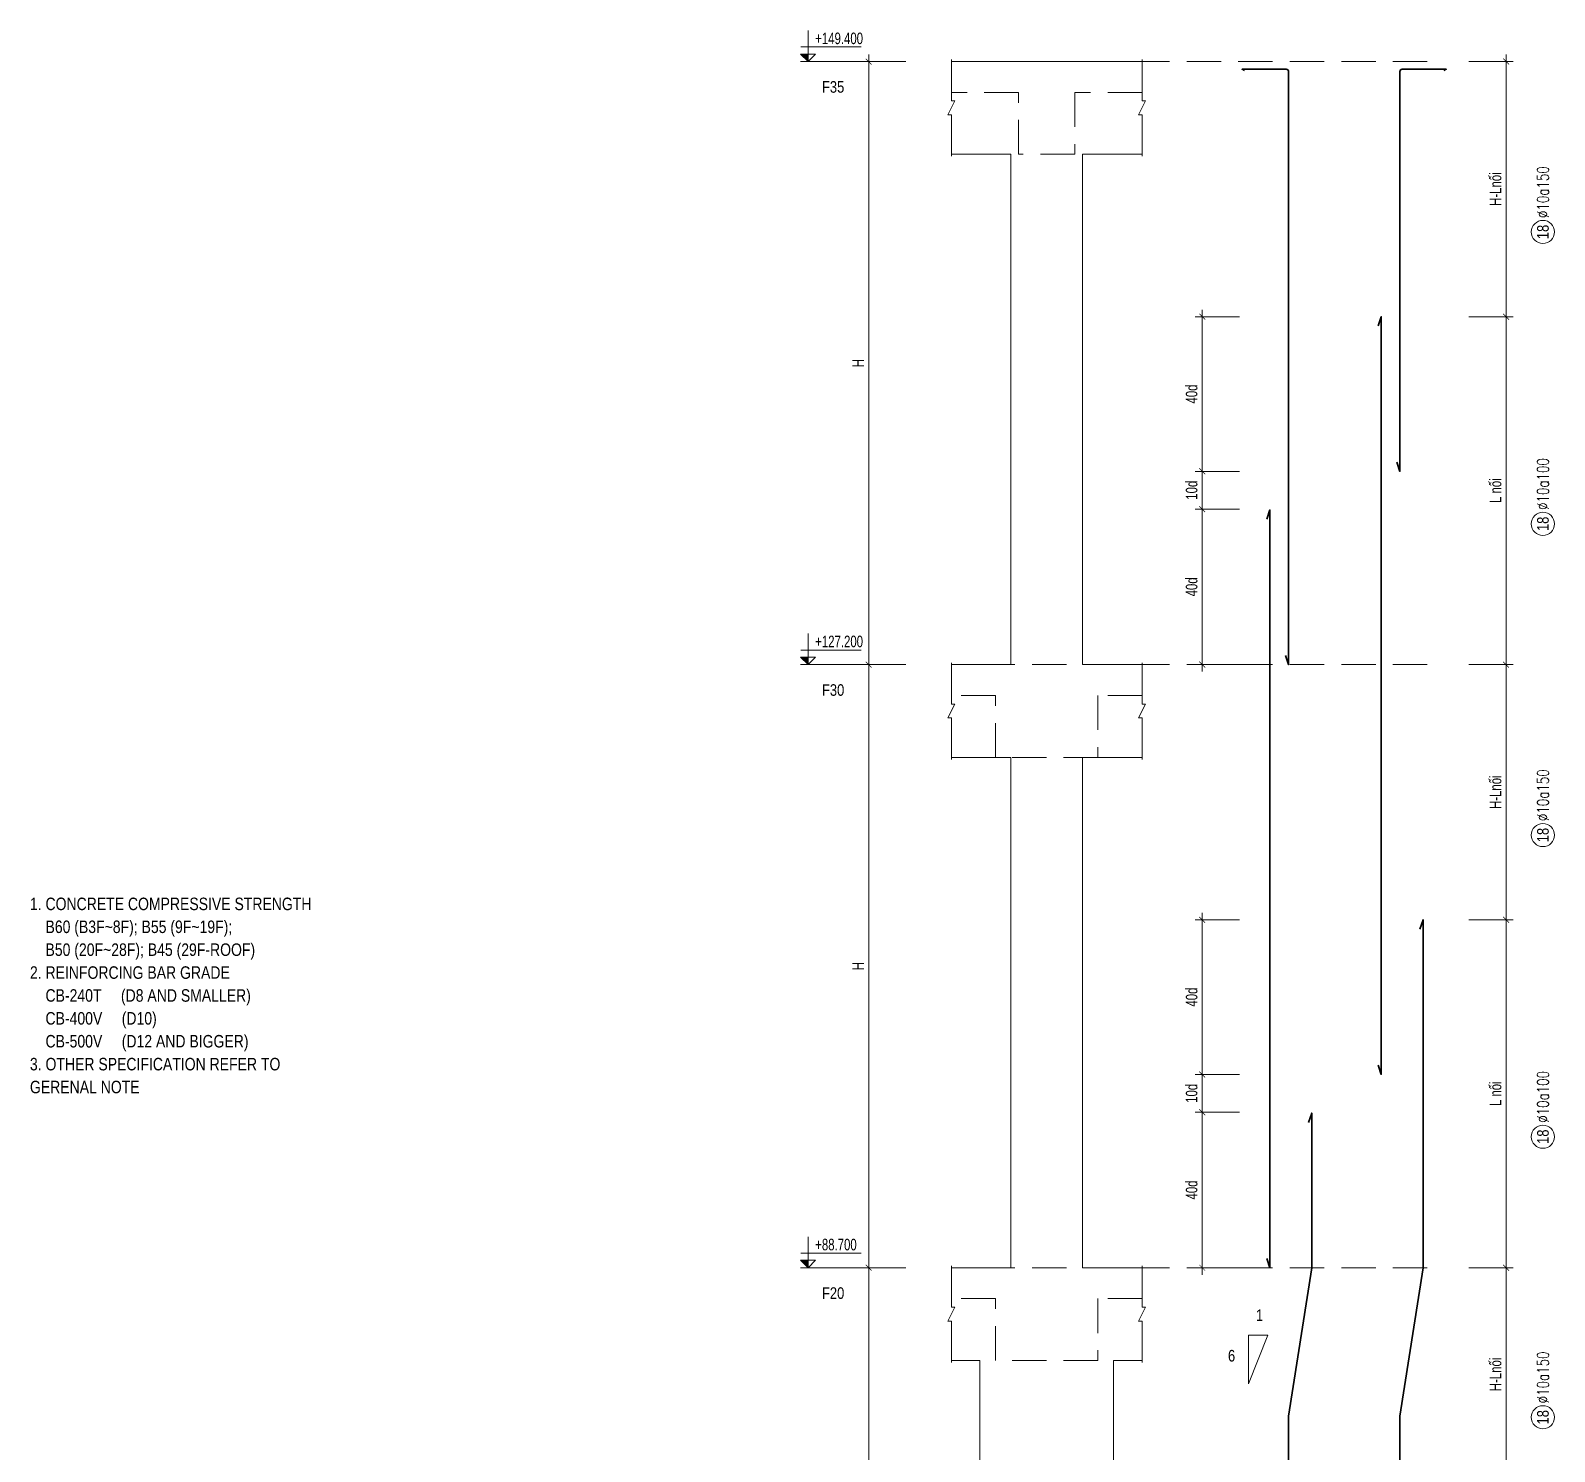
# Model space of a CAD drawing. Header units: millimetres. Extents: x 415878 to 795945, y 85573 to 378758.
# Drawn here: x 602107 to 611963, y 104166 to 113356 of the extents above; entities that cross this region are included whole.
import ezdxf
from ezdxf.enums import TextEntityAlignment as Align

# ---------------------------------------------------------------- set-up
doc = ezdxf.new("R2010")
doc.units = ezdxf.units.MM
doc.linetypes.add('HIDDEN2', pattern=[4.762499999999999, 3.175, -1.5875])
doc.layers.get('0').update_dxf_attribs({"lineweight": 20})
doc.layers.get('Defpoints').update_dxf_attribs({"color": 151, "lineweight": 9})
for name, color, linetype, lineweight in [('kata_thep chu', 4, 'Continuous', 35), ('NDC_S_ANNO', 7, 'Continuous', 20), ('NDC_S_BREAK-LINE', 1, 'Continuous', 15), ('NDC_S_CONTINUOUS', 3, 'Continuous', 20), ('NDC_S_DIM', 1, 'Continuous', 15), ('NDC_S_HIDDEN', 8, 'HIDDEN2', 13), ('NDC_S_TEXT SYMBOL', 7, 'Continuous', 20), ('NDC_S_THIN LINE', 8, 'Continuous', 9), ('NDC_S_VN TEXT', 7, 'Continuous', 20)]:
    doc.layers.add(name, color=color, linetype=linetype, lineweight=lineweight)
doc.layers.add('TIT1', color=3, linetype='Continuous')
doc.styles.add('ARIAL', font='arial.ttf', dxfattribs={"width": 0.8})
doc.styles.add('NDC_DIM', font='', dxfattribs={"width": 0.75})
doc.styles.add('NDC_EN TXT', font='romans.shx', dxfattribs={"width": 0.8})
doc.styles.add('NDC_VIE TXT', font='arial.ttf', dxfattribs={"width": 0.8})
doc.styles.get('NDC_DIM').set_extended_font_data('Dotum')
doc.dimstyles.new('NDC_dim_30', dxfattribs={"dimscale": 30, "dimtxt": 2.5, "dimasz": 1.5, "dimexe": 1.5, "dimexo": 2.5, "dimgap": 1, "dimtad": 1, "dimdec": 0, "dimzin": 0, "dimdsep": 46, "dimtxsty": 'NDC_DIM', "dimblk": 'DIMMARK', "dimcen": 0.09, "dimdle": 1.2, "dimclrd": 1, "dimclre": 1, "dimclrt": 3, "dimadec": 0, "dimazin": 0, "dimtfac": 1, "dimtdec": 0, "dimtix": 1, "dimtofl": 0, "dimtmove": 0, "dimatfit": 3, "dimfxl": 8, "dimfxlon": 1, "dimtolj": 1, "dimtzin": 0, "dimarcsym": 0})

# ---------------------------------------------------------------- blocks, each defined once
blk = doc.blocks.new('GN')
at = {"layer": 'TIT1', "insert": (0, 0), "char_height": 81, "width": 1996.298478438721, "attachment_point": 1, "line_spacing_factor": 1.096296296296296, "style": 'ARIAL'}
blk.add_mtext('\\A1;1. CONCRETE COMPRESSIVE STRENGTH\\P    B60 (B3F~8F); B55 (9F~19F);\\P    B50 (20F~28F); B45 (29F-ROOF)\\P2. REINFORCING BAR GRADE\\P    CB-240T     (D8 AND SMALLER)\\P    CB-400V     (D10)\\P    CB-500V     (D12 AND BIGGER)\\P3. OTHER SPECIFICATION REFER TO GERENAL NOTE ', dxfattribs=at)
blk = doc.blocks.new('DIMMARK')
at = {"layer": 'NDC_S_DIM', "color": 1}
blk.add_line((-1.5, 0), (1, 0), dxfattribs=at)
at = {"layer": 'NDC_S_DIM', "color": 2, "const_width": 0.1}
blk.add_lwpolyline([(-0.4242640687119285, -0.4242640687119285), (0.4242640687119285, 0.4242640687119285)], dxfattribs=at)
blk = doc.blocks.new('*D1099')
at = {"layer": 'Defpoints', "color": 0, "transparency": 16777216}
for p in [(260098.3800701148, 55130.72079866467), (260968.0506156947, 55130.72079866467), (260818.0506156947, 51230.72079866467)]:
    blk.add_point(p, dxfattribs=at)
at = {"layer": 'NDC_S_DIM', "color": 1, "lineweight": -2, "transparency": 16777216}
for p, q in [((260338.3800701148, 55130.72079866467), (260053.3800701148, 55130.72079866467)), ((260098.3800701148, 51275.72079866467), (260098.3800701148, 55085.72079866467)), ((260338.3800701148, 51230.72079866467), (260053.3800701148, 51230.72079866467))]:
    blk.add_line(p, q, dxfattribs=at)
at = {"layer": 'NDC_S_DIM', "color": 1, "lineweight": -2, "transparency": 16777216, "xscale": 45, "yscale": 45, "zscale": 45}
for p, rotation in [((260098.3800701148, 55130.72079866467), 90), ((260098.3800701148, 51230.72079866467), 270)]:
    blk.add_blockref('DIMMARK', p, dxfattribs=dict(at, rotation=rotation))
at = {"layer": 'NDC_S_DIM', "color": 3, "transparency": 16777216, "insert": (260030.8291881609, 53180.72079866458), "char_height": 75, "attachment_point": 5, "rotation": 90, "style": 'NDC_DIM'}
blk.add_mtext('\\A1;H', dxfattribs=at)
blk = doc.blocks.new('*D1100')
at = {"layer": 'Defpoints', "color": 0, "transparency": 16777216}
for p in [(260098.3800701153, 59030.72079866467), (261018.0506156947, 59030.72079866467), (261018.0506156947, 55130.72079866467)]:
    blk.add_point(p, dxfattribs=at)
at = {"layer": 'NDC_S_DIM', "color": 1, "lineweight": -2, "transparency": 16777216}
for p, q in [((260338.3800701153, 59030.72079866467), (260053.3800701153, 59030.72079866467)), ((260098.3800701153, 55175.72079866467), (260098.3800701153, 58985.72079866467)), ((260338.3800701153, 55130.72079866467), (260053.3800701153, 55130.72079866467))]:
    blk.add_line(p, q, dxfattribs=at)
at = {"layer": 'NDC_S_DIM', "color": 1, "lineweight": -2, "transparency": 16777216, "xscale": 45, "yscale": 45, "zscale": 45}
for p, rotation in [((260098.3800701153, 59030.72079866467), 90), ((260098.3800701153, 55130.72079866467), 270)]:
    blk.add_blockref('DIMMARK', p, dxfattribs=dict(at, rotation=rotation))
at = {"layer": 'NDC_S_DIM', "color": 3, "transparency": 16777216, "insert": (260030.8291881613, 57080.72079866458), "char_height": 75, "attachment_point": 5, "rotation": 90, "style": 'NDC_DIM'}
blk.add_mtext('\\A1;H', dxfattribs=at)
blk = doc.blocks.new('*D1101')
at = {"layer": 'Defpoints', "color": 0, "transparency": 16777216}
for p in [(260098.380070116, 62930.72079866467), (261018.0506156947, 62930.72079866467), (261018.0506156947, 59030.72079866467)]:
    blk.add_point(p, dxfattribs=at)
at = {"layer": 'NDC_S_DIM', "color": 1, "lineweight": -2, "transparency": 16777216}
for p, q in [((260338.380070116, 62930.72079866467), (260053.380070116, 62930.72079866467)), ((260098.380070116, 59075.72079866467), (260098.380070116, 62885.72079866467)), ((260338.380070116, 59030.72079866467), (260053.380070116, 59030.72079866467))]:
    blk.add_line(p, q, dxfattribs=at)
at = {"layer": 'NDC_S_DIM', "color": 1, "lineweight": -2, "transparency": 16777216, "xscale": 45, "yscale": 45, "zscale": 45}
for p, rotation in [((260098.380070116, 62930.72079866467), 90), ((260098.380070116, 59030.72079866467), 270)]:
    blk.add_blockref('DIMMARK', p, dxfattribs=dict(at, rotation=rotation))
at = {"layer": 'NDC_S_DIM', "color": 3, "transparency": 16777216, "insert": (260030.829188162, 60980.72079866458), "char_height": 75, "attachment_point": 5, "rotation": 90, "style": 'NDC_DIM'}
blk.add_mtext('\\A1;H', dxfattribs=at)
blk = doc.blocks.new('*D1105')
at = {"layer": 'Defpoints', "color": 0, "ltscale": 0.005, "transparency": 16777216}
for p in [(262255.2375404322, 56136.44095815744, -5.397888116911379e-09), (262693.417003909, 56136.44095815744), (262693.417003909, 55130.7207986647)]:
    blk.add_point(p, dxfattribs=at)
at = {"layer": 'NDC_S_DIM', "color": 1, "lineweight": -2, "ltscale": 0.005, "transparency": 16777216}
for p, q in [((262495.2375404322, 56136.44095815744, -5.397888116911379e-09), (262210.2375404322, 56136.44095815744, -5.397888116911379e-09)), ((262255.2375404322, 55175.7207986647, -5.397888116911379e-09), (262255.2375404322, 56091.44095815744, -5.397888116911379e-09)), ((262495.2375404322, 55130.7207986647, -5.397888116911379e-09), (262210.2375404322, 55130.7207986647, -5.397888116911379e-09))]:
    blk.add_line(p, q, dxfattribs=at)
at = {"layer": 'NDC_S_DIM', "color": 1, "lineweight": -2, "ltscale": 0.005, "transparency": 16777216, "xscale": 45, "yscale": 45, "zscale": 45}
for p, rotation in [((262255.2375404322, 56136.44095815744, -5.397888116911379e-09), 90), ((262255.2375404322, 55130.7207986647, -5.397888116911379e-09), 270)]:
    blk.add_blockref('DIMMARK', p, dxfattribs=dict(at, rotation=rotation))
at = {"layer": 'NDC_S_DIM', "color": 3, "ltscale": 0.005, "transparency": 16777216, "insert": (262186.9234291703, 55633.58087841098, -5.397888116911379e-09), "char_height": 75, "attachment_point": 5, "rotation": 90, "style": 'NDC_DIM'}
blk.add_mtext('\\A1;40d', dxfattribs=at)
blk = doc.blocks.new('*D1106')
at = {"layer": 'Defpoints', "color": 0, "ltscale": 0.005, "transparency": 16777216}
for p in [(262255.2375404322, 56380.72079866467), (262693.417003909, 56380.72079866467), (262693.417003909, 56136.44095815744)]:
    blk.add_point(p, dxfattribs=at)
at = {"layer": 'NDC_S_DIM', "color": 1, "lineweight": -2, "ltscale": 0.005, "transparency": 16777216}
for p, q in [((262495.2375404322, 56380.72079866467), (262210.2375404322, 56380.72079866467)), ((262255.2375404322, 56181.44095815744), (262255.2375404322, 56335.72079866467)), ((262495.2375404322, 56136.44095815744), (262210.2375404322, 56136.44095815744))]:
    blk.add_line(p, q, dxfattribs=at)
at = {"layer": 'NDC_S_DIM', "color": 1, "lineweight": -2, "ltscale": 0.005, "transparency": 16777216, "xscale": 45, "yscale": 45, "zscale": 45}
for p, rotation in [((262255.2375404322, 56380.72079866467), 90), ((262255.2375404322, 56136.44095815744), 270)]:
    blk.add_blockref('DIMMARK', p, dxfattribs=dict(at, rotation=rotation))
at = {"layer": 'NDC_S_DIM', "color": 3, "ltscale": 0.005, "transparency": 16777216, "insert": (262186.9234291703, 56258.58087841097), "char_height": 75, "attachment_point": 5, "rotation": 90, "style": 'NDC_DIM'}
blk.add_mtext('\\A1;10d', dxfattribs=at)
blk = doc.blocks.new('*D1107')
at = {"layer": 'Defpoints', "color": 0, "ltscale": 0.005, "transparency": 16777216}
for p in [(262255.2375404321, 57380.72079866467), (262693.417003909, 57380.72079866467), (262693.417003909, 56380.72079866467)]:
    blk.add_point(p, dxfattribs=at)
at = {"layer": 'NDC_S_DIM', "color": 1, "lineweight": -2, "ltscale": 0.005, "transparency": 16777216}
for p, q in [((262495.2375404321, 57380.72079866467), (262210.2375404321, 57380.72079866467)), ((262255.2375404321, 56425.72079866467), (262255.2375404321, 57335.72079866467)), ((262495.2375404321, 56380.72079866467), (262210.2375404321, 56380.72079866467))]:
    blk.add_line(p, q, dxfattribs=at)
at = {"layer": 'NDC_S_DIM', "color": 1, "lineweight": -2, "ltscale": 0.005, "transparency": 16777216, "xscale": 45, "yscale": 45, "zscale": 45}
for p, rotation in [((262255.2375404321, 57380.72079866467), 90), ((262255.2375404321, 56380.72079866467), 270)]:
    blk.add_blockref('DIMMARK', p, dxfattribs=dict(at, rotation=rotation))
at = {"layer": 'NDC_S_DIM', "color": 3, "ltscale": 0.005, "transparency": 16777216, "insert": (262186.9234291702, 56880.72079866458), "char_height": 75, "attachment_point": 5, "rotation": 90, "style": 'NDC_DIM'}
blk.add_mtext('\\A1;40d', dxfattribs=at)
blk = doc.blocks.new('*D1108')
at = {"layer": 'Defpoints', "color": 0, "ltscale": 0.005, "transparency": 16777216}
for p in [(262255.2375404322, 60036.44095815744, -5.397888116911379e-09), (262693.417003909, 60036.44095815744), (262693.417003909, 59030.7207986647)]:
    blk.add_point(p, dxfattribs=at)
at = {"layer": 'NDC_S_DIM', "color": 1, "lineweight": -2, "ltscale": 0.005, "transparency": 16777216}
for p, q in [((262495.2375404322, 60036.44095815744, -5.397888116911379e-09), (262210.2375404322, 60036.44095815744, -5.397888116911379e-09)), ((262255.2375404322, 59075.7207986647, -5.397888116911379e-09), (262255.2375404322, 59991.44095815744, -5.397888116911379e-09)), ((262495.2375404322, 59030.7207986647, -5.397888116911379e-09), (262210.2375404322, 59030.7207986647, -5.397888116911379e-09))]:
    blk.add_line(p, q, dxfattribs=at)
at = {"layer": 'NDC_S_DIM', "color": 1, "lineweight": -2, "ltscale": 0.005, "transparency": 16777216, "xscale": 45, "yscale": 45, "zscale": 45}
for p, rotation in [((262255.2375404322, 60036.44095815744, -5.397888116911379e-09), 90), ((262255.2375404322, 59030.7207986647, -5.397888116911379e-09), 270)]:
    blk.add_blockref('DIMMARK', p, dxfattribs=dict(at, rotation=rotation))
at = {"layer": 'NDC_S_DIM', "color": 3, "ltscale": 0.005, "transparency": 16777216, "insert": (262186.9234291703, 59533.58087841098, -5.397888116911379e-09), "char_height": 75, "attachment_point": 5, "rotation": 90, "style": 'NDC_DIM'}
blk.add_mtext('\\A1;40d', dxfattribs=at)
blk = doc.blocks.new('*D1109')
at = {"layer": 'Defpoints', "color": 0, "ltscale": 0.005, "transparency": 16777216}
for p in [(262255.2375404322, 60280.72079866467), (262693.417003909, 60280.72079866467), (262693.417003909, 60036.44095815744)]:
    blk.add_point(p, dxfattribs=at)
at = {"layer": 'NDC_S_DIM', "color": 1, "lineweight": -2, "ltscale": 0.005, "transparency": 16777216}
for p, q in [((262495.2375404322, 60280.72079866467), (262210.2375404322, 60280.72079866467)), ((262255.2375404322, 60081.44095815744), (262255.2375404322, 60235.72079866467)), ((262495.2375404322, 60036.44095815744), (262210.2375404322, 60036.44095815744))]:
    blk.add_line(p, q, dxfattribs=at)
at = {"layer": 'NDC_S_DIM', "color": 1, "lineweight": -2, "ltscale": 0.005, "transparency": 16777216, "xscale": 45, "yscale": 45, "zscale": 45}
for p, rotation in [((262255.2375404322, 60280.72079866467), 90), ((262255.2375404322, 60036.44095815744), 270)]:
    blk.add_blockref('DIMMARK', p, dxfattribs=dict(at, rotation=rotation))
at = {"layer": 'NDC_S_DIM', "color": 3, "ltscale": 0.005, "transparency": 16777216, "insert": (262186.9234291703, 60158.58087841097), "char_height": 75, "attachment_point": 5, "rotation": 90, "style": 'NDC_DIM'}
blk.add_mtext('\\A1;10d', dxfattribs=at)
blk = doc.blocks.new('*D1110')
at = {"layer": 'Defpoints', "color": 0, "ltscale": 0.005, "transparency": 16777216}
for p in [(262255.2375404321, 61280.72079866467), (262693.417003909, 61280.72079866467), (262693.417003909, 60280.72079866467)]:
    blk.add_point(p, dxfattribs=at)
at = {"layer": 'NDC_S_DIM', "color": 1, "lineweight": -2, "ltscale": 0.005, "transparency": 16777216}
for p, q in [((262495.2375404321, 61280.72079866467), (262210.2375404321, 61280.72079866467)), ((262255.2375404321, 60325.72079866467), (262255.2375404321, 61235.72079866467)), ((262495.2375404321, 60280.72079866467), (262210.2375404321, 60280.72079866467))]:
    blk.add_line(p, q, dxfattribs=at)
at = {"layer": 'NDC_S_DIM', "color": 1, "lineweight": -2, "ltscale": 0.005, "transparency": 16777216, "xscale": 45, "yscale": 45, "zscale": 45}
for p, rotation in [((262255.2375404321, 61280.72079866467), 90), ((262255.2375404321, 60280.72079866467), 270)]:
    blk.add_blockref('DIMMARK', p, dxfattribs=dict(at, rotation=rotation))
at = {"layer": 'NDC_S_DIM', "color": 3, "ltscale": 0.005, "transparency": 16777216, "insert": (262186.9234291702, 60780.72079866458), "char_height": 75, "attachment_point": 5, "rotation": 90, "style": 'NDC_DIM'}
blk.add_mtext('\\A1;40d', dxfattribs=at)
blk = doc.blocks.new('*D1113')
at = {"layer": 'Defpoints', "color": 0, "ltscale": 70, "transparency": 16777216}
for p in [(263683.1662473295, 57380.7207986647), (264220.3131388119, 57380.7207986647), (263820.7594179931, 55130.72079866467)]:
    blk.add_point(p, dxfattribs=at)
at = {"layer": 'NDC_S_DIM', "color": 1, "lineweight": -2, "ltscale": 70, "transparency": 16777216}
for p, q in [((263980.3131388119, 57380.7207986647), (264265.3131388119, 57380.7207986647)), ((264220.3131388119, 55175.72079866467), (264220.3131388119, 57335.7207986647)), ((263980.3131388119, 55130.72079866467), (264265.3131388119, 55130.72079866467))]:
    blk.add_line(p, q, dxfattribs=at)
at = {"layer": 'NDC_S_DIM', "color": 1, "lineweight": -2, "ltscale": 70, "transparency": 16777216, "xscale": 45, "yscale": 45, "zscale": 45}
for p, rotation in [((264220.3131388119, 57380.7207986647), 90), ((264220.3131388119, 55130.72079866467), 270)]:
    blk.add_blockref('DIMMARK', p, dxfattribs=dict(at, rotation=rotation))
at = {"layer": 'NDC_S_DIM', "color": 3, "ltscale": 70, "transparency": 16777216, "insert": (264152.3138045908, 56255.7207986646), "char_height": 75, "attachment_point": 5, "rotation": 90, "style": 'NDC_DIM'}
blk.add_mtext('\\A1;L nối', dxfattribs=at)
blk = doc.blocks.new('*D1114')
at = {"layer": 'Defpoints', "color": 0, "ltscale": 70, "transparency": 16777216}
for p in [(263413.166247329, 61280.72079866473), (264220.3131388123, 61280.72079866473), (263820.7594179931, 59030.72079866467)]:
    blk.add_point(p, dxfattribs=at)
at = {"layer": 'NDC_S_DIM', "color": 1, "lineweight": -2, "ltscale": 70, "transparency": 16777216}
for p, q in [((263980.3131388123, 61280.72079866473), (264265.3131388123, 61280.72079866473)), ((264220.3131388123, 59075.72079866467), (264220.3131388123, 61235.72079866473)), ((263980.3131388123, 59030.72079866467), (264265.3131388123, 59030.72079866467))]:
    blk.add_line(p, q, dxfattribs=at)
at = {"layer": 'NDC_S_DIM', "color": 1, "lineweight": -2, "ltscale": 70, "transparency": 16777216, "xscale": 45, "yscale": 45, "zscale": 45}
for p, rotation in [((264220.3131388123, 61280.72079866473), 90), ((264220.3131388123, 59030.72079866467), 270)]:
    blk.add_blockref('DIMMARK', p, dxfattribs=dict(at, rotation=rotation))
at = {"layer": 'NDC_S_DIM', "color": 3, "ltscale": 70, "transparency": 16777216, "insert": (264152.3138045911, 60155.72079866461), "char_height": 75, "attachment_point": 5, "rotation": 90, "style": 'NDC_DIM'}
blk.add_mtext('\\A1;L nối', dxfattribs=at)
blk = doc.blocks.new('*U1072')
blk.add_circle((-2.5, 0), 2.5)
at = {"layer": 'NDC_S_VN TEXT', "color": 7, "style": 'ARIAL', "width": 0.8}
blk.add_attdef('SH2', text='', height=2.5, dxfattribs=at).set_placement((-2.5, 0), align=Align.MIDDLE)
at = {"layer": 'NDC_S_VN TEXT', "color": 3, "style": 'NDC_EN TXT', "width": 0.75}
blk.add_attdef('DKKC1', (0.5, -1.25), '', height=2.5, dxfattribs=at)
blk = doc.blocks.new('*U1073')
blk.add_circle((-2.5, 0), 2.5)
at = {"layer": 'NDC_S_VN TEXT', "color": 7, "style": 'ARIAL', "width": 0.8}
blk.add_attdef('SH2', text='', height=2.5, dxfattribs=at).set_placement((-2.5, 0), align=Align.MIDDLE)
at = {"layer": 'NDC_S_VN TEXT', "color": 3, "style": 'NDC_EN TXT', "width": 0.75}
blk.add_attdef('DKKC1', (0.5, -1.25), '', height=2.5, dxfattribs=at)
blk = doc.blocks.new('CD')
at = {"layer": 'NDC_S_ANNO'}
blk.add_hatch(color=3, dxfattribs=at).paths.add_polyline_path([(5.820766091346741e-10, 159.6954857552046), (-161.2010908627417, 159.6954857552046), (5.820766091346741e-10, -5.529727786779404e-10)])
at = {"layer": 'NDC_S_ANNO', "ltscale": 50}
h = blk.add_hatch(dxfattribs=at)
h.set_pattern_fill('ANSI31', color=256, scale=140.6250541793833, style=0)
h.set_pattern_definition([(45, (5.820766091346741e-10, 0), (-315.7122508925224, 315.7122508925224), [])])
h.paths.add_polyline_path([(5.820766091346741e-10, 159.6954857552046), (5.820766091346741e-10, -5.529727786779404e-10), (161.2010908930097, 159.6954857552046)])
for p, q in [((1156.125648126763, 0), (-163.8695725132129, 0)), ((-159.2704896852956, 314.0833880473947), (1146.947077315999, 314.0833880473947))]:
    blk.add_line(p, q, dxfattribs=at)
for points in [[(5.820766091346741e-10, 669.4950748638657), (5.820766091346741e-10, -5.529727786779404e-10)], [(5.820766091346741e-10, -5.529727786779404e-10), (-161.2010908627417, 159.6954857552046), (5.820766091346741e-10, 159.6954857552046)], [(5.820766091346741e-10, -5.529727786779404e-10), (161.2010908930097, 159.6954857552046), (5.820766091346741e-10, 159.6954857552046)]]:
    blk.add_lwpolyline(points, dxfattribs=at)
at = {"layer": 'NDC_S_TEXT SYMBOL', "color": 3, "style": 'NDC_DIM', "width": 0.7}
blk.add_attdef('COT', (153.9534816145897, 374.6377722059842), '', height=250, dxfattribs=at)
blk = doc.blocks.new('*D1095')
at = {"layer": 'Defpoints', "color": 0, "ltscale": 40, "transparency": 16777216}
for p in [(263820.7594179931, 55130.72079866467), (264220.3131388114, 55130.72079866467), (263413.1662473295, 53750.72079866473)]:
    blk.add_point(p, dxfattribs=at)
at = {"layer": 'NDC_S_DIM', "color": 1, "lineweight": -2, "ltscale": 40, "transparency": 16777216}
for p, q in [((263980.3131388114, 55130.72079866467), (264265.3131388114, 55130.72079866467)), ((264220.3131388114, 53795.72079866473), (264220.3131388114, 55085.72079866467)), ((263980.3131388114, 53750.72079866473), (264265.3131388114, 53750.72079866473))]:
    blk.add_line(p, q, dxfattribs=at)
at = {"layer": 'NDC_S_DIM', "color": 1, "lineweight": -2, "ltscale": 40, "transparency": 16777216, "xscale": 45, "yscale": 45, "zscale": 45}
for p, rotation in [((264220.3131388114, 55130.72079866467), 90), ((264220.3131388114, 53750.72079866473), 270)]:
    blk.add_blockref('DIMMARK', p, dxfattribs=dict(at, rotation=rotation))
at = {"layer": 'NDC_S_DIM', "color": 3, "ltscale": 40, "transparency": 16777216, "insert": (264152.3138045903, 54440.72079866461), "char_height": 75, "attachment_point": 5, "rotation": 90, "style": 'NDC_DIM'}
blk.add_mtext('\\A1;H-Lnối', dxfattribs=at)
blk = doc.blocks.new('*D1096')
at = {"layer": 'Defpoints', "color": 0, "ltscale": 40, "transparency": 16777216}
for p in [(263413.1662473288, 59030.72079866467), (264220.3131388119, 59030.72079866467), (263683.1662473295, 57380.7207986647)]:
    blk.add_point(p, dxfattribs=at)
at = {"layer": 'NDC_S_DIM', "color": 1, "lineweight": -2, "ltscale": 40, "transparency": 16777216}
for p, q in [((263980.3131388119, 59030.72079866467), (264265.3131388119, 59030.72079866467)), ((264220.3131388119, 57425.7207986647), (264220.3131388119, 58985.72079866467)), ((263980.3131388119, 57380.7207986647), (264265.3131388119, 57380.7207986647))]:
    blk.add_line(p, q, dxfattribs=at)
at = {"layer": 'NDC_S_DIM', "color": 1, "lineweight": -2, "ltscale": 40, "transparency": 16777216, "xscale": 45, "yscale": 45, "zscale": 45}
for p, rotation in [((264220.3131388119, 59030.72079866467), 90), ((264220.3131388119, 57380.7207986647), 270)]:
    blk.add_blockref('DIMMARK', p, dxfattribs=dict(at, rotation=rotation))
at = {"layer": 'NDC_S_DIM', "color": 3, "ltscale": 40, "transparency": 16777216, "insert": (264152.3138045908, 58205.7207986646), "char_height": 75, "attachment_point": 5, "rotation": 90, "style": 'NDC_DIM'}
blk.add_mtext('\\A1;H-Lnối', dxfattribs=at)
blk = doc.blocks.new('*D1097')
at = {"layer": 'Defpoints', "color": 0, "ltscale": 40, "transparency": 16777216}
for p in [(263884.0803831439, 62930.72079866467), (264220.3131388126, 62930.72079866467), (263413.166247329, 61280.72079866473)]:
    blk.add_point(p, dxfattribs=at)
at = {"layer": 'NDC_S_DIM', "color": 1, "lineweight": -2, "ltscale": 40, "transparency": 16777216}
for p, q in [((263980.3131388126, 62930.72079866467), (264265.3131388126, 62930.72079866467)), ((264220.3131388126, 61325.72079866473), (264220.3131388126, 62885.72079866467)), ((263980.3131388126, 61280.72079866473), (264265.3131388126, 61280.72079866473))]:
    blk.add_line(p, q, dxfattribs=at)
at = {"layer": 'NDC_S_DIM', "color": 1, "lineweight": -2, "ltscale": 40, "transparency": 16777216, "xscale": 45, "yscale": 45, "zscale": 45}
for p, rotation in [((264220.3131388126, 62930.72079866467), 90), ((264220.3131388126, 61280.72079866473), 270)]:
    blk.add_blockref('DIMMARK', p, dxfattribs=dict(at, rotation=rotation))
at = {"layer": 'NDC_S_DIM', "color": 3, "ltscale": 40, "transparency": 16777216, "insert": (264152.3138045915, 62105.72079866461), "char_height": 75, "attachment_point": 5, "rotation": 90, "style": 'NDC_DIM'}
blk.add_mtext('\\A1;H-Lnối', dxfattribs=at)
blk = doc.blocks.new('*U1067')
blk.add_circle((-2.5, 0), 2.5)
at = {"layer": 'NDC_S_VN TEXT', "color": 7, "style": 'ARIAL', "width": 0.8}
blk.add_attdef('SH2', text='', height=2.5, dxfattribs=at).set_placement((-2.5, 0), align=Align.MIDDLE)
at = {"layer": 'NDC_S_VN TEXT', "color": 3, "style": 'NDC_EN TXT', "width": 0.75}
blk.add_attdef('DKKC1', (0.5, -1.25), '', height=2.5, dxfattribs=at)
blk = doc.blocks.new('*U1069')
blk.add_circle((-2.5, 0), 2.5)
at = {"layer": 'NDC_S_VN TEXT', "color": 7, "style": 'ARIAL', "width": 0.8}
blk.add_attdef('SH2', text='', height=2.5, dxfattribs=at).set_placement((-2.5, 0), align=Align.MIDDLE)
at = {"layer": 'NDC_S_VN TEXT', "color": 3, "style": 'NDC_EN TXT', "width": 0.75}
blk.add_attdef('DKKC1', (0.5, -1.25), '', height=2.5, dxfattribs=at)
blk = doc.blocks.new('*U1070')
blk.add_circle((-2.5, 0), 2.5)
at = {"layer": 'NDC_S_VN TEXT', "color": 7, "style": 'ARIAL', "width": 0.8}
blk.add_attdef('SH2', text='', height=2.5, dxfattribs=at).set_placement((-2.5, 0), align=Align.MIDDLE)
at = {"layer": 'NDC_S_VN TEXT', "color": 3, "style": 'NDC_EN TXT', "width": 0.75}
blk.add_attdef('DKKC1', (0.5, -1.25), '', height=2.5, dxfattribs=at)
blk = doc.blocks.new('column3')
at = {"layer": 'kata_thep chu', "color": 4, "ltscale": 0.005}
for points in [[(262793.4170039088, 59090.72079864095), (262813.4170039088, 59030.72079864095), (262813.4170039088, 62865.72079866464, 0.414213562373095), (262798.4170039088, 62880.72079866464), (262513.4170039088, 62880.72079866464), (262529.1625267502, 62872.98065161775)], [(263513.9759514627, 60340.72079866455), (263533.1662473294, 60280.72079866455), (263533.1662473294, 62865.72079866464, -0.414213562373095), (263548.1662473294, 62880.72079866464), (263833.1662473294, 62880.72079866464), (263817.420724488, 62872.98065161775)]]:
    blk.add_lwpolyline(points, format="xyb", dxfattribs=at)
for points in [[(263393.1662473289, 56440.7207986647), (263413.1662473289, 56380.7207986647), (263413.1662473289, 61280.7207986647), (263393.1662473289, 61220.7207986647)], [(262673.4170039088, 55190.72079866228), (262693.4170039088, 55130.72079866228), (262693.4170039088, 60030.7207986647), (262673.4170039088, 59970.7207986647)], [(263513.1662473294, 52540.72079866467), (263533.1662473294, 52480.72079866467), (263533.1662473294, 54170.72079866468), (263683.1662473294, 55130.7207986647), (263683.1662473294, 57380.72079866467), (263663.1662473294, 57320.72079866467)], [(262793.4170039088, 51290.72079866461), (262813.4170039088, 51230.72079866461), (262813.4170039088, 54170.72079866467), (262963.4170039088, 55130.7207986633), (262963.4170039088, 56130.72079866467), (262943.4170039088, 56070.72079866467)]]:
    blk.add_lwpolyline(points, dxfattribs=at)
at = {"layer": 'NDC_S_ANNO'}
blk.add_lwpolyline([(262554.6391150448, 54695.40079690222), (262554.6391150448, 54378.99454690222), (262680.4077347903, 54695.40079690222)], close=True, dxfattribs=at)
at = {"layer": 'NDC_S_BREAK-LINE'}
for points in [[(260633.0506156913, 62318.22079866464), (260633.0506156913, 62585.72079866464), (260610.5506156913, 62585.72079866464), (260655.5506156913, 62675.72079866464), (260633.0506156913, 62675.72079866464), (260633.0506156913, 62943.22079866464)], [(261866.1875034288, 62318.22079866464), (261866.1875034288, 62585.72079866464), (261843.6875034288, 62585.72079866464), (261888.6875034288, 62675.72079866464), (261866.1875034288, 62675.72079866464), (261866.1875034288, 62943.22079866464)], [(260633.0506156913, 58418.22079866464), (260633.0506156913, 58685.72079866464), (260610.5506156913, 58685.72079866464), (260655.5506156913, 58775.72079866464), (260633.0506156913, 58775.72079866464), (260633.0506156913, 59043.22079866464)], [(261866.1875034288, 58418.22079866467), (261866.1875034288, 58685.72079866467), (261843.6875034288, 58685.72079866467), (261888.6875034288, 58775.72079866467), (261866.1875034288, 58775.72079866467), (261866.1875034288, 59043.22079866467)], [(260633.0506156913, 54518.22079866464), (260633.0506156913, 54785.72079866464), (260610.5506156913, 54785.72079866464), (260655.5506156913, 54875.72079866464), (260633.0506156913, 54875.72079866464), (260633.0506156913, 55143.22079866464)], [(260633.0506156913, 54518.22079866464), (260633.0506156913, 54785.72079866464), (260610.5506156913, 54785.72079866464), (260655.5506156913, 54875.72079866464), (260633.0506156913, 54875.72079866464), (260633.0506156913, 55143.22079866464)], [(261866.1875034288, 54518.22079866464), (261866.1875034288, 54785.72079866464), (261843.6875034288, 54785.72079866464), (261888.6875034288, 54875.72079866464), (261866.1875034288, 54875.72079866464), (261866.1875034288, 55143.22079866464)], [(261866.1875034288, 54518.22079866467), (261866.1875034288, 54785.72079866467), (261843.6875034288, 54785.72079866467), (261888.6875034288, 54875.72079866467), (261866.1875034288, 54875.72079866467), (261866.1875034288, 55143.22079866467)]]:
    blk.add_lwpolyline(points, dxfattribs=at)
at = {"layer": 'NDC_S_CONTINUOUS'}
blk.add_line((260633.0506156913, 62930.72079866464), (261866.1875034288, 62930.72079866464), dxfattribs=at)
for points in [[(260633.0506156913, 59030.72079866464), (261018.0506156945, 59030.72079866464), (261018.0506156913, 62330.72079866464), (260633.0506156913, 62330.72079866464)], [(261866.1875034288, 59030.72079866458), (261481.18750343, 59030.72079866467), (261481.1875034288, 62330.72079866464), (261866.1875034288, 62330.72079866464)], [(260633.0506156913, 55130.72079866464), (261018.0506156945, 55130.72079866464), (261018.0506156913, 58430.72079866464), (260633.0506156913, 58430.72079866464)], [(261866.1875034288, 55130.72079866458), (261481.18750343, 55130.72079866467), (261481.1875034288, 58430.72079866464), (261866.1875034288, 58430.72079866464)], [(260633.0506156913, 51230.72079866464), (260818.0506156945, 51230.72079866464), (260818.0506156913, 54530.72079866464), (260633.0506156913, 54530.72079866464)], [(261866.1875034288, 51230.72079866462), (261681.18750343, 51230.72079866467), (261681.1875034288, 54530.72079866464), (261866.1875034288, 54530.72079866464)]]:
    blk.add_lwpolyline(points, dxfattribs=at)
at = {"layer": 'NDC_S_HIDDEN', "ltscale": 70}
for p, q in [((263710.7665546333, 62930.72079866464), (260633.0506156913, 62930.72079866464)), ((263710.7665546333, 59030.72079866464), (260883.0506156913, 59030.72079866464)), ((263710.7665546333, 59030.72079866464), (260883.0506156913, 59030.72079866464)), ((263710.7665546333, 55130.72079866464), (260633.0506156913, 55130.72079866464)), ((263710.7665546333, 55130.72079866464), (260883.0506156913, 55130.72079866464))]:
    blk.add_line(p, q, dxfattribs=at)
for points in [[(261866.1875034288, 62730.72079866464), (261431.1875034288, 62730.72079866464), (261431.1875034288, 62330.72079866464), (261068.0506156913, 62330.72079866464), (261068.0506156932, 62730.72079866464), (260633.0506156913, 62730.72079866464)], [(261866.1875034288, 58830.72079866464), (261581.1875034288, 58830.72079866464), (261581.1875034288, 58430.72079866464), (260918.0506156913, 58430.72079866464), (260918.0506156932, 58830.72079866464), (260633.0506156913, 58830.72079866464)], [(261866.1875034288, 54930.72079866464), (261581.1875034288, 54930.72079866464), (261581.1875034288, 54530.72079866464), (260918.0506156913, 54530.72079866464), (260918.0506156932, 54930.72079866464), (260633.0506156913, 54930.72079866464)], [(261866.1875034288, 54930.72079866464), (261581.1875034288, 54930.72079866464), (261581.1875034288, 54530.72079866464), (260918.0506156913, 54530.72079866464), (260918.0506156932, 54930.72079866464), (260633.0506156913, 54930.72079866464)]]:
    blk.add_lwpolyline(points, dxfattribs=at)
at = {"layer": 'NDC_S_DIM'}
ref = blk.add_blockref('CD', (259706.5423756758, 62930.72079866467), dxfattribs=dict(at, xscale=0.3, yscale=0.3, zscale=0.3))
ref.add_attrib('COT', '+149.400', (259752.7284201602, 63043.11213032647), dxfattribs={"layer": '0', "color": 3, "height": 75.00000000000004, "style": 'NDC_DIM', "width": 0.7499999999999999})
ref = blk.add_blockref('CD', (259706.5423756758, 59030.72079866467), dxfattribs=dict(at, xscale=0.3, yscale=0.3, zscale=0.3))
ref.add_attrib('COT', '+127.200', (259752.7284201602, 59143.11213032647), dxfattribs={"layer": '0', "color": 3, "height": 75.00000000000004, "style": 'NDC_DIM', "width": 0.7499999999999999})
ref = blk.add_blockref('CD', (259706.5423756758, 55130.72079866468), dxfattribs=dict(at, xscale=0.3, yscale=0.3, zscale=0.3))
ref.add_attrib('COT', '+88.700', (259752.7284201602, 55243.11213032648), dxfattribs={"layer": '0', "color": 3, "height": 75.00000000000004, "style": 'NDC_DIM', "width": 0.7499999999999999})
at = {"layer": 'NDC_S_THIN LINE', "xscale": 30.00000000000006, "yscale": 30.00000000000006, "zscale": 30.00000000000006, "rotation": 90}
for name, p, values in [('*U1067', (264458.4447810333, 61903.68707625562), {'SH2': '18', 'DKKC1': '%%c10a150'}), ('*U1073', (264458.4447810333, 60016.06145201647), {'SH2': '18', 'DKKC1': '%%c10a100'}), ('*U1069', (264458.4447810327, 58003.68707625561), {'SH2': '18', 'DKKC1': '%%c10a150'}), ('*U1072', (264458.4447810328, 56052.91421971621), {'SH2': '18', 'DKKC1': '%%c10a100'}), ('*U1070', (264458.4447810321, 54238.68707625559), {'SH2': '18', 'DKKC1': '%%c10a150'})]:
    blk.add_blockref(name, p, dxfattribs=at).add_auto_attribs(values)
at = {"layer": 'NDC_S_VN TEXT', "style": 'NDC_VIE TXT', "width": 0.8}
for s, p in [('F35', (259796.0393912801, 62766.58852249954)), ('F30', (259796.0393912801, 58866.58852249954)), ('F20', (259796.0393912801, 54966.58852249954))]:
    blk.add_text(s, height=75, dxfattribs=at).set_placement(p, align=Align.MIDDLE_LEFT)
for s, p in [('1', (262625.7542554805, 54823.37558593131)), ('6', (262445.0990972509, 54561.62912345231))]:
    blk.add_text(s, height=75, dxfattribs=at).set_placement(p, align=Align.MIDDLE_CENTER)
at = {"layer": 'NDC_S_DIM'}
for base, p1, p2, picture, middle in [((260098.380070116, 62930.72079866467), (261018.0506156945, 59030.72079866464), (261018.0506156945, 62930.72079866464), '*D1101', (260030.829188162, 60980.72079866458)), ((260098.3800701153, 59030.72079866467), (261018.0506156945, 55130.72079866464), (261018.0506156945, 59030.72079866464), '*D1100', (260030.8291881613, 57080.72079866458)), ((260098.3800701148, 55130.72079866467), (260818.0506156945, 51230.72079866464), (260968.0506156945, 55130.72079866464), '*D1099', (260030.8291881609, 53180.72079866458))]:
    dim = blk.add_linear_dim(base=base, p1=p1, p2=p2, angle=90, text='H', dimstyle='NDC_dim_30', dxfattribs=at)
    dim.commit()
    dim.dimension.update_dxf_attribs({"geometry": picture, "text_midpoint": middle})
at = {"layer": 'NDC_S_DIM', "ltscale": 40}
for base, p1, p2, picture, middle in [((264220.3131388126, 62930.72079866467), (263413.1662473289, 61280.7207986647), (263884.0803831438, 62930.72079866464), '*D1097', (264152.3138045915, 62105.72079866461)), ((264220.3131388119, 59030.72079866467), (263683.1662473294, 57380.72079866467), (263413.1662473287, 59030.72079866464), '*D1096', (264152.3138045908, 58205.7207986646)), ((264220.3131388114, 55130.72079866467), (263413.1662473294, 53750.7207986647), (263820.759417993, 55130.72079866464), '*D1095', (264152.3138045903, 54440.72079866461))]:
    dim = blk.add_linear_dim(base=base, p1=p1, p2=p2, angle=90, text='H-Lnối', dimstyle='NDC_dim_30', override={"dimtmove": 1}, dxfattribs=at)
    dim.commit()
    dim.dimension.update_dxf_attribs({"geometry": picture, "text_midpoint": middle})
at = {"layer": 'NDC_S_DIM', "ltscale": 0.005}
for base, p1, p2, text, picture, middle in [((262255.2375404321, 61280.72079866467), (262693.4170039088, 60280.72079866464), (262693.4170039088, 61280.72079866464), '40d', '*D1110', (262186.9234291702, 60780.72079866458)), ((262255.2375404322, 60280.72079866467), (262693.4170039088, 60036.44095815741), (262693.4170039088, 60280.72079866464), '10d', '*D1109', (262186.9234291703, 60158.58087841097)), ((262255.2375404322, 60036.44095815744, -5.397888116911379e-09), (262693.4170039088, 59030.72079866467), (262693.4170039088, 60036.44095815741), '40d', '*D1108', (262186.9234291703, 59533.58087841098, -5.397888116911379e-09)), ((262255.2375404321, 57380.72079866467), (262693.4170039088, 56380.72079866464), (262693.4170039088, 57380.72079866464), '40d', '*D1107', (262186.9234291702, 56880.72079866458)), ((262255.2375404322, 56380.72079866467), (262693.4170039088, 56136.44095815741), (262693.4170039088, 56380.72079866464), '10d', '*D1106', (262186.9234291703, 56258.58087841097)), ((262255.2375404322, 56136.44095815744, -5.397888116911379e-09), (262693.4170039088, 55130.72079866467), (262693.4170039088, 56136.44095815741), '40d', '*D1105', (262186.9234291703, 55633.58087841098, -5.397888116911379e-09))]:
    dim = blk.add_linear_dim(base=base, p1=p1, p2=p2, angle=90, text=text, dimstyle='NDC_dim_30', dxfattribs=at)
    dim.commit()
    dim.dimension.update_dxf_attribs({"geometry": picture, "text_midpoint": middle})
at = {"layer": 'NDC_S_DIM', "ltscale": 70}
for base, p1, p2, picture, middle in [((264220.3131388123, 61280.72079866473), (263820.759417993, 59030.72079866464), (263413.1662473289, 61280.7207986647), '*D1114', (264152.3138045911, 60155.72079866461)), ((264220.3131388119, 57380.7207986647), (263820.759417993, 55130.72079866464), (263683.1662473294, 57380.72079866467), '*D1113', (264152.3138045908, 56255.7207986646))]:
    dim = blk.add_linear_dim(base=base, p1=p1, p2=p2, angle=90, text='L nối', dimstyle='NDC_dim_30', dxfattribs=at)
    dim.commit()
    dim.dimension.update_dxf_attribs({"geometry": picture, "text_midpoint": middle})

msp = doc.modelspace()

# ---------------------------------------------------------------- block references
at = {"layer": 'Defpoints'}
msp.add_blockref('column3', (347429.4133831136, 50224.1145613728), dxfattribs=at)
at = {"layer": 'NDC_S_DIM'}
msp.add_blockref('GN', (602103.7653103984, 107748.1826659472), dxfattribs=at)

doc.saveas('drawing.dxf')
